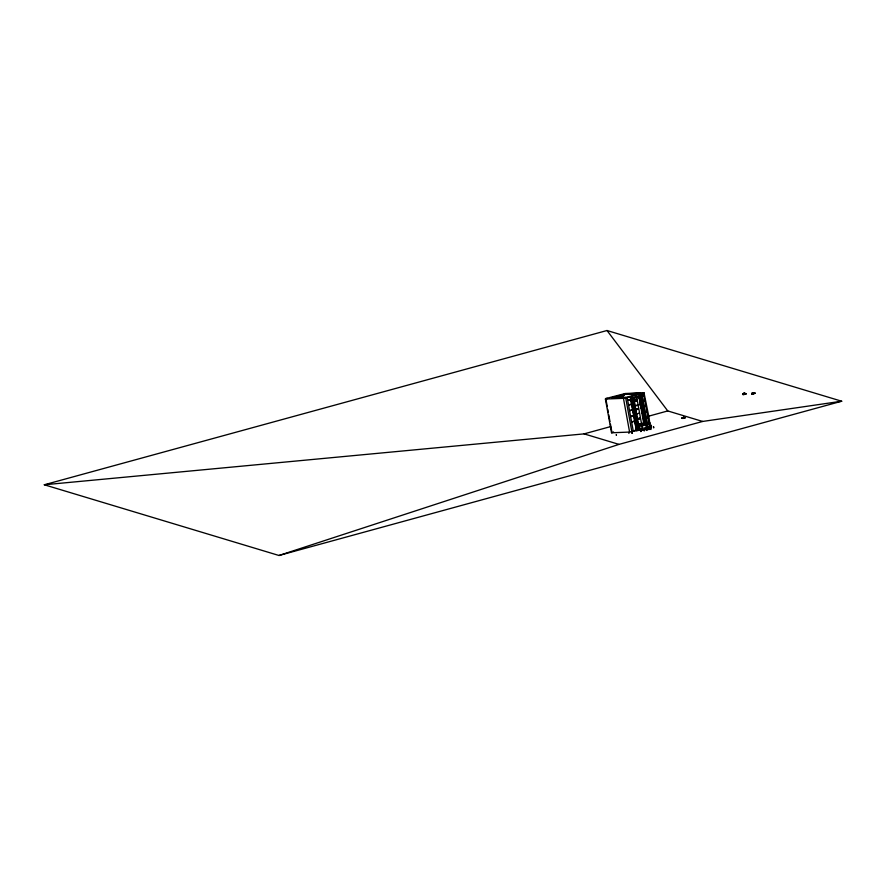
<?xml version="1.0" encoding="UTF-8"?>
<svg xmlns="http://www.w3.org/2000/svg" width="886" height="886" viewBox="0 0 886 886"><rect width="100%" height="100%" fill="white"/><g stroke="black" fill="none" stroke-linecap="round" stroke-linejoin="round"><path stroke-width="1.33" d="M628.838 432.922L628.927 433.431M648.851 429.699L648.663 428.392M653.525 426.72L653.691 427.927M616.368 435.203L616.324 434.539L616.423 435.292M646.813 430.352L646.536 428.879M651.432 425.9L651.443 425.967M745.934 393.927L743.077 394.613L743.963 393.351L746.034 393.761L743.974 393.373L743.011 394.259M743.332 394.458L745.06 393.916L744.162 393.506M745.237 394.093L746.034 393.761L745.292 393.506M743.708 394.525L745.381 393.893M752.402 394.093L752.424 393.007L754.462 393.096M752.103 393.916L752.469 393.639M752.325 393.927L752.214 393.218M752.823 394.06L752.978 393.639M752.125 394.093C756.057 392.852 754.075 393.262 753.576 393.594M754.097 392.985L755.093 393.218L754.374 393.262M752.303 393.384L754.728 392.985M646.858 430.496L646.514 428.802M683.66 418.458L683.438 417.494L684.169 417.915M683.981 417.561C679.828 418.89 685.864 416.852 684.546 418.303M752.336 393.041L751.804 393.628M745.381 394.06L744.107 394.525M752.735 393.916L754.717 393.196M646.669 429.201L646.691 429.278A11.651 2.47 81.1 0 1 646.725 429.577L646.536 429.09M682.131 418.07L682.696 417.627M683.881 418.292L683.826 417.306M744.229 394.336L743.697 393.428L744.428 393.351M753.089 393.506L753.698 392.819M651.066 425.158L651.288 426.432M651.121 425.435L651.276 426.476M743.088 394.447L743.786 394.381L743.166 393.749M683.361 417.594L682.907 417.505M640.855 431.449L640.711 430.629L640.877 431.593M683.826 418.092L682.087 417.97M683.97 418.258L683.46 418.026L684.535 417.66M683.04 417.804L683.638 417.306M631.829 398.944L642.04 396.341L638.939 396.939L643.701 423.131M632.017 399.021L630.854 399.154L636.547 430.518L642.394 430.186L651.343 427.739L645.872 427.628L638.806 429.079L639.88 429.045L639.371 426.244M633.977 401.225L634.199 401.801L633.911 400.826M634.509 400.915L634.642 401.679L634.531 401.07M634.941 400.804L635.074 401.568L634.963 400.959M635.86 400.993L635.749 401.015M636.314 400.86L636.336 400.993M635.483 405.877L635.351 405.788M636.458 405.611L636.436 405.478M635.938 409.487L636.159 410.063L635.915 409.332M636.879 405.5L636.857 405.367M636.48 409.742L636.525 409.343M639.437 396.95L644.31 423.165L639.758 396.906L637.632 397.039M635.472 415.988L635.351 415.899M637.134 409.553L637.067 409.188M640.046 397.581L639.227 397.803M637.555 409.443L637.355 408.955M636.469 414.249L636.292 413.906M636.868 413.751L636.879 413.884M635.605 421.88L635.993 421.138L635.993 421.769M635.495 421.271L635.738 421.991M637.842 413.485L637.865 413.607M636.735 418.868L636.79 419.532M640.877 401.657L640.932 402.31M638.263 413.363L638.285 413.496M637.178 418.912L637.399 419.488L637.156 418.757M641.287 401.292L641.386 401.934M641.431 401.502L640.644 401.225M639.016 413.053L639.227 413.253M638.263 418.89L638.285 419.012M638.695 418.879L638.74 418.48M639.482 418.126L639.614 418.89L639.614 418.247M642.261 407.892L642.051 407.028L642.051 407.671M642.572 407.283L642.505 406.918M642.638 413.862L642.738 413.828M643.092 413.718L643.203 413.684M644.044 419.355L644.332 420.119M644.476 419.255L644.543 419.643M743.409 394.292L742.579 394.458L743.077 394.048M683.46 418.004L684.612 417.815M743.675 394.325L743.753 393.439M745.248 393.96L744.805 393.816M751.638 393.938L752.823 393.905L752.89 393.174M752.989 394.071L754.429 393.539M753.632 393.351L752.181 393.727L752.812 393.916M745.292 394.06L745.89 393.794M683.527 417.35L681.965 418.17M752.447 393.506L753.621 393.14M607.264 406.63L605.803 398.534L625.283 393.506L644 392.764L649.061 417.671L650.136 426.498L648.308 426.997L649.748 427.163M742.645 394.06L743.863 393.373M684.645 418.192L682.519 418.425M278.99 555.489L618.993 444.384L702.653 421.448L841.7 401.225L607.01 330.511L44.3 484.775L278.99 555.489L841.7 401.225M641.486 425.734L642.029 425.734M649.593 426.941L643.435 393.207L640.545 394.004L646.68 427.75L649.648 426.93M605.404 399.043L623.456 398.335L631.474 396.74L637.61 430.474L629.592 432.069L611.539 432.789L605.404 399.043L607.53 398.467L605.803 398.534M623.943 394.436L611.606 397.814L626.767 397.216L639.094 393.827L623.943 394.436L624.098 395.278L613.001 398.323M616.501 397.028L621.429 395.677M644 392.764L642.184 393.262L643.435 393.207M641.708 393.96L647.843 427.694L641.708 393.96L630.422 396.784L630.71 398.368L631.762 398.323L641.896 395.544L630.71 398.368M631.474 396.74L637.61 430.474M630.854 399.154L633.59 398.611L638.352 424.815L633.8 398.556M628.085 400.018L630.865 399.398L628.085 400.018L628.739 400.383M641.375 396.54L643.934 395.92M628.163 400.406L630.356 399.807M631.153 399.807L631.286 399.907M631.519 399.708L631.652 399.807M632.382 399.464L632.515 399.553M641.442 396.917L644 395.776M639.271 398.047L639.692 397.415M631.131 400.738L632.981 400.228M639.238 398.622L641.287 398.058M634.409 400.118L637.112 399.464L633.623 400.417M639.77 401.546L641.818 400.981M628.927 404.703L631.496 404.082M631.707 403.872L633.556 403.363M642.583 400.948L644.775 400.35L642.25 401.358M628.994 405.079L631.563 404.47M632.427 404.492L632.56 404.592M632.825 404.381L632.958 404.47M640.689 402.277L641.01 401.779M632.56 405.256L632.969 405.135M632.006 405.533L633.855 405.024M640.091 403.252L641.985 402.731M635.827 405.666L635.96 405.766M637.687 405.168L637.809 405.256M640.744 406.862L642.638 406.342M643.524 406.231L645.717 405.633L643.17 406.63M632.748 409.598L634.597 409.099M629.924 410.395L632.515 409.775L629.99 410.783M633.49 410.163L633.623 410.262M634.321 409.93L634.31 410.196M637.887 409.232L638.02 409.321M641.043 408.524L642.926 408.014M637.222 413.673L637.355 413.762M641.863 413.009L643.734 412.499M644.177 412.267L646.736 411.658L644.244 412.654M633.811 415.434L635.65 414.925M630.91 416.265L633.446 415.656L630.976 416.653M634.132 417.217L635.971 416.708M44.3 484.775L584.095 433.874L610.653 426.587M647.843 416.398L667.756 410.938L702.653 421.448M632.028 421.736L634.531 421.116L632.095 422.113M645.329 418.591L647.943 418.369L647.533 417.993M637.942 424.228L644.521 423.098M611.539 432.789L613.666 432.202L611.927 432.268M649.704 422.666L644.687 422.866L636.602 425.081L641.608 424.881L649.704 422.666L649.903 423.807L641.818 426.022L636.812 426.221L637.953 425.9L638.629 429.621L636.979 430.408M634.022 430.651L636.27 430.031M645.872 427.628L647.843 427.694M682.951 417.904L681.899 418.325L682.608 418.391M685.022 417.782L683.981 417.97L684.9 417.638M636.923 430.087L642.339 429.876L651.288 427.417M648.807 429.167L646.835 428.625L648.63 428.381M647.721 428.879L649.283 428.569M648.386 429.068L650.169 428.835M646.869 428.769L648.618 429.278C653.192 429.068 645.34 427.694 650.158 428.758M744.018 393.783L745.148 393.55M752.856 393.273L754.196 393.019M743.996 393.484L744.738 393.362M743.155 393.838L744.395 393.572M752.214 393.318L754.961 393.107M642.416 429.455L642.594 429.544M682.508 417.871L683.549 417.749M683.416 417.616L684.789 417.749M683.87 417.572L684.413 417.505M625.87 393.816L640.578 393.229M628.041 393.849L640.08 393.373M636.646 393.805L640.656 393.65M624.098 395.278L622.659 395.333L623.146 397.98M742.9 393.882L743.575 393.86M751.671 393.506L752.635 393.329M751.605 393.794L752.513 393.86M639.902 401.369L642.106 401.28M638.097 404.847L640.955 404.725M683.704 417.284L684.291 417.527M644.908 419.355L643.491 419.421L644.809 419.377L644.93 420.097L643.624 420.163M637.665 424.793L638.551 424.759M638.352 424.815L637.455 424.848L632.693 398.656M636.956 427.905L639.714 427.794M645.927 427.949L651.343 427.739M744.45 393.528L745.669 393.506M584.095 433.874L618.993 444.384M607.01 330.511L667.756 410.938M641.453 401.657L641.519 402.022M642.439 406.519L642.439 407.183M641.542 406.763L641.719 407.77L641.608 407.161M644.609 419.377L644.676 419.742M636.934 409.066L637.001 409.465M643.723 419.2L643.646 419.765M636.392 409.221L636.458 409.609M632.704 405.09L632.316 405.19M639.16 418.369L639.16 419.012L639.027 418.247M638.607 418.358L638.673 418.757M637.621 418.635L637.743 419.399L637.743 418.757M634.365 415.645L634.199 415.689M636.381 421.027L636.381 421.67M636.004 420.839L636.513 421.78M635.849 421.293L636.126 421.891M632.117 433.21L632.039 432.578M650.811 428.89L651.011 429.533M651.642 426.952L651.564 427.041M640.811 430.95L640.7 430.518M631.962 432.246L632.083 433.066M645.196 429.954L645.108 429.466M631.951 432.39L632.072 432.955M644.111 430.474L644.211 431.039M651.166 425.657L651.276 426.443M653.691 427.395L653.536 426.83M643.701 394.159L643.989 395.887M644.753 399.508L645.019 401.136M649.726 428.702L648.153 428.935M640.379 394.048L646.514 427.794M640.5 400.594L640.633 401.269M644.056 419.466L644.144 420.086M636.68 397.072L641.442 423.275M641.608 424.881L642.239 428.625M630.256 396.828L636.381 430.563M627.199 397.659L633.324 431.404M625.682 397.725L631.818 431.46M623.456 398.335L629.592 432.069M607.763 409.332L608.25 412.023M608.737 414.726L609.967 421.481M610.454 424.172L611.683 430.928M631.995 404.359L632.216 404.935L631.995 404.359M633.113 410.417L633.113 410.417M635.284 400.882L635.506 401.469L635.284 400.882M637.167 405.035L637.278 405.644L637.278 405.002M640.578 397.028L640.799 397.615L640.578 397.028M635.162 421.758L635.162 421.758M648.474 427.816L649.294 427.683L648.474 427.816"/></g></svg>
